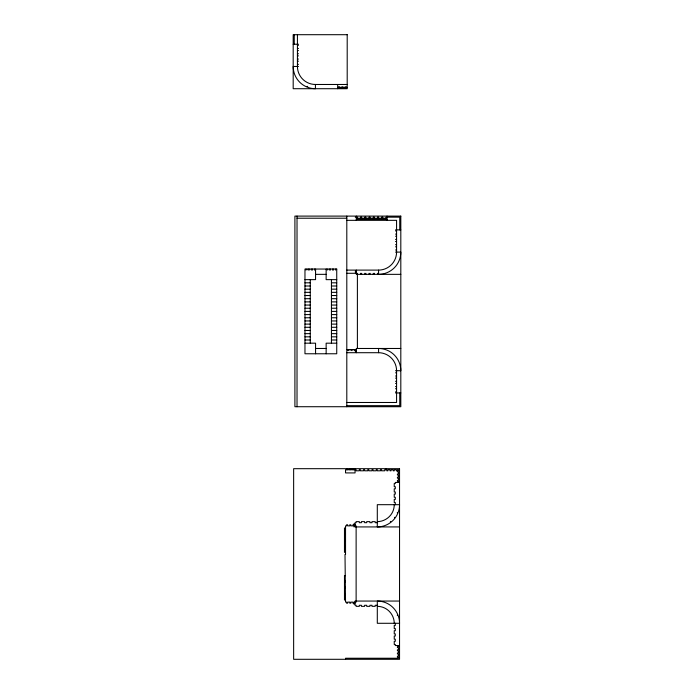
<?xml version="1.0" encoding="UTF-8"?>
<svg xmlns="http://www.w3.org/2000/svg" width="694" height="694" viewBox="0 0 694 694"><rect width="100%" height="100%" fill="white"/><g stroke="black" fill="none" stroke-linecap="round" stroke-linejoin="round"><path stroke-width="1.04" d="M390.731 521.489L390.332 522.001M397.332 513.057L397.332 512.528M397.332 615.457L397.332 614.927M394.522 517.898L394.565 517.316M307.702 86.412L306.948 86.412M377.302 521.628C383.244 521.645 389.022 518.314 391.98 513.161A16.942 16.942 0 0 0 394.244 504.685M293.189 44.234L298.489 44.234M297.431 45.292L298.489 45.292M297.431 48.467L298.489 48.467M297.431 50.584L298.489 50.584M297.431 53.759L298.489 53.759M297.431 55.876L298.489 55.876M297.431 59.059L298.489 59.059M297.431 61.176L298.489 61.176M297.431 64.351L298.489 64.351M298.489 66.468L293.189 66.468A22.243 22.243 0 0 0 315.432 88.711L315.432 84.477A18.001 18.001 0 0 1 297.431 66.468L297.431 34.7M315.432 84.477L347.2 84.477M337.674 87.652L347.2 87.652M355.267 217.161L357.393 217.161L357.393 219.278M297.023 218.22L346.8 218.22M357.393 218.22L360.568 218.22M361.626 218.22L364.801 218.22M365.859 218.22L369.034 218.22M370.093 218.22L373.277 218.22M374.335 218.22L377.51 218.22M378.568 218.22L381.743 218.22M382.802 218.22L385.985 218.22M356.326 219.278L387.044 219.278M346.8 220.336L396.569 220.336L396.569 252.104A18.001 18.001 0 0 1 378.568 270.105L346.8 270.105M395.511 229.87L400.811 229.87M395.511 230.929L396.569 230.929M395.511 234.104L396.569 234.104M395.511 236.22L396.569 236.22M395.511 239.395L396.569 239.395M395.511 241.512L396.569 241.512M395.511 244.696L396.569 244.696M395.511 246.812L396.569 246.812M395.511 249.987L396.569 249.987M395.511 252.104L400.811 252.104A22.243 22.243 0 0 1 378.568 274.347L378.568 270.105M355.267 271.163L356.326 271.163M355.267 272.23L356.326 272.23M346.8 273.289L356.326 273.289M315.562 274.347L326.145 274.347M400.811 274.347L356.326 274.347L356.326 270.105M304.97 279.639L315.562 279.639L315.562 269.046M336.737 279.639L326.145 279.639L326.145 269.046M304.97 282.814L310.261 282.814M331.446 282.814L336.737 282.814M304.97 285.997L310.261 285.997M331.446 285.997L336.737 285.997M304.97 289.172L310.261 289.172M331.446 289.172L336.737 289.172M304.97 292.348L310.261 292.348M331.446 292.348L336.737 292.348M304.97 295.523L310.261 295.523M331.446 295.523L336.737 295.523M304.97 298.698L310.261 298.698M331.446 298.698L336.737 298.698M304.97 301.881L310.261 301.881M331.446 301.881L336.737 301.881M304.97 305.056L310.261 305.056M331.446 305.056L336.737 305.056M304.97 308.231L310.261 308.231M331.446 308.231L336.737 308.231M304.97 311.406L310.261 311.406M331.446 311.406L336.737 311.406M304.97 314.59L310.261 314.59M331.446 314.59L336.737 314.59M304.97 317.765L310.261 317.765M331.446 317.765L336.737 317.765M304.97 320.94L310.261 320.94M331.446 320.94L336.737 320.94M304.97 324.115L310.261 324.115M331.446 324.115L336.737 324.115M304.97 327.29L310.261 327.29M331.446 327.29L336.737 327.29M304.97 330.474L310.261 330.474M331.446 330.474L336.737 330.474M304.97 333.649L310.261 333.649M331.446 333.649L336.737 333.649M304.97 336.824L310.261 336.824M331.446 336.824L336.737 336.824M304.97 339.999L310.261 339.999M331.446 339.999L336.737 339.999M304.97 343.183L315.562 343.183L315.562 353.767M336.737 343.183L326.145 343.183L326.145 353.767M315.562 348.475L326.145 348.475M400.811 348.475L356.326 348.475L356.326 352.708M346.8 349.533L356.326 349.533M356.326 350.591L355.267 350.591L355.267 349.533M355.267 351.65L356.326 351.65M346.8 352.708L378.568 352.708A18.001 18.001 0 0 1 396.569 370.717L396.569 402.485L346.8 402.485M395.511 370.717L400.811 370.717A22.243 22.243 0 0 0 378.568 348.475L378.568 352.708M395.511 372.834L396.569 372.834M395.511 376.009L396.569 376.009M395.511 378.126L396.569 378.126M395.511 381.301L396.569 381.301M395.511 383.418L396.569 383.418M395.511 386.601L396.569 386.601M395.511 388.718L396.569 388.718M395.511 391.893L396.569 391.893M395.511 392.951L400.811 392.951M346.8 405.66L399.753 405.66L399.753 392.951M399.544 482.443L395.302 482.443L395.302 483.51L394.244 483.51L394.244 486.685L395.302 486.685L395.302 488.802L394.244 488.802L394.244 491.977L395.302 491.977L395.302 494.093L394.244 494.093L394.244 497.277L395.302 497.277L395.302 499.394L394.244 499.394L394.244 502.569L395.302 502.569L395.302 504.685M377.302 522.686L375.185 522.686L375.185 521.628L372.01 521.628L372.01 522.686L369.893 522.686L369.893 521.628L366.71 521.628L366.71 522.686L364.593 522.686L364.593 521.628L361.418 521.628L361.418 522.686L359.301 522.686L359.301 521.628L356.126 521.628L356.126 522.686L355.068 522.686L355.068 523.744L354.009 523.744L354.009 526.928M355.068 524.803L352.942 524.803L352.942 525.87L350.826 525.87L350.826 524.803L349.767 524.803L349.767 525.87L347.651 525.87L347.651 524.803L346.592 524.803L346.592 525.87L345.534 525.87L345.534 554.463L345.005 554.463L345.534 602.114L346.592 602.114L346.592 603.173L347.651 603.173L347.651 602.114L349.767 602.114L349.767 603.173L350.826 603.173L350.826 602.114L352.942 602.114L352.942 603.173L355.068 603.173M354.009 525.87L356.126 525.87M399.544 526.928L355.068 526.928L355.068 524.274M345.534 527.987L344.476 527.987L344.476 552.337L345.534 552.337M344.476 533.278L345.534 533.278M344.476 534.337L345.534 534.337M344.476 539.637L345.534 539.637M344.476 540.695L345.534 540.695M344.476 545.987L345.534 545.987M344.476 547.046L345.534 547.046M345.534 575.638L344.476 575.638L344.476 599.998L345.534 599.998M344.476 580.93L345.534 580.93M344.476 581.997L345.534 581.997M344.476 587.289L345.534 587.289M344.476 588.347L345.534 588.347M344.476 593.639L345.534 593.639M344.476 594.697L345.534 594.697M399.544 601.056L355.068 601.056L355.068 603.294M356.126 602.114L354.009 602.114L354.009 604.231L355.068 604.231L355.068 605.289L356.126 605.289L356.126 606.348L359.301 606.348L359.301 605.289L361.418 605.289L361.418 606.348L364.593 606.348L364.593 605.289L366.71 605.289L366.71 606.348L369.893 606.348L369.893 605.289L372.01 605.289L372.01 606.348L375.185 606.348L375.185 605.289L377.302 605.289M399.544 645.533L395.302 645.533L395.302 644.474L394.244 644.474L394.244 641.299L395.302 641.299L395.302 639.183L394.244 639.183L394.244 635.999L395.302 635.999L395.302 633.882L394.244 633.882L394.244 630.707L395.302 630.707L395.302 628.591L394.244 628.591L394.244 625.415L395.302 625.415L395.302 623.29M394.244 623.29C394.261 617.348 390.93 611.579 385.777 608.621A16.942 16.942 0 0 0 377.302 606.348M399.753 229.87L399.753 217.161L385.985 217.161L385.985 219.278M398.486 482.443L398.486 481.384L397.428 481.384L397.428 480.326L398.486 480.326L398.486 478.209L397.428 478.209L397.428 477.151L398.486 477.151L398.486 475.034L397.428 475.034L397.428 473.976L398.486 473.976L398.486 471.859L397.428 471.859L397.428 469.743L398.486 469.743L398.486 470.801L396.369 470.801L396.369 469.743L394.244 469.743L394.244 470.801L393.186 470.801L393.186 469.743L391.069 469.743L391.069 470.801L390.011 470.801L390.011 469.743L387.894 469.743L387.894 470.801L386.836 470.801L386.836 469.743L384.719 469.743L384.719 470.801L381.535 470.801L381.535 469.743L380.477 469.743L380.477 470.801L377.302 470.801L377.302 469.743L376.243 469.743L376.243 470.801L373.068 470.801L373.068 469.743L372.01 469.743L372.01 470.801L368.835 470.801L368.835 469.743L367.777 469.743L367.777 470.801L364.593 470.801L364.593 469.743L363.535 469.743L363.535 470.801L360.36 470.801L360.36 469.743L359.301 469.743L359.301 470.801L356.126 470.801L356.126 469.743L345.534 469.743L345.534 472.918L355.068 472.918L355.068 468.684M398.486 645.533L398.486 646.591L397.428 646.591L397.428 647.649L398.486 647.649L398.486 649.766L397.428 649.766L397.428 650.825L398.486 650.825L398.486 652.95L397.428 652.95L397.428 654.008L398.486 654.008L398.486 656.125L397.428 656.125L397.428 657.183L398.486 657.183L398.486 658.242L345.534 658.242L345.534 659.3M387.044 216.103L387.044 220.336M385.777 468.684L385.777 469.743M382.802 219.278L382.802 217.161L381.743 217.161L381.743 219.278M378.568 219.278L378.568 217.161L377.51 217.161L377.51 219.278M377.51 273.289L377.51 274.347M377.302 602.114L377.302 623.29L399.544 623.29A22.243 22.243 0 0 0 377.302 601.056M374.335 219.278L374.335 217.161L373.277 217.161L373.277 219.278M374.335 273.289L374.335 274.347M373.277 273.289L373.277 274.347M370.093 219.278L370.093 217.161L369.034 217.161L369.034 219.278M370.093 273.289L370.093 274.347M369.034 273.289L369.034 274.347M365.859 219.278L365.859 217.161L364.801 217.161L364.801 219.278M365.859 273.289L365.859 274.347M364.801 273.289L364.801 274.347M361.626 219.278L361.626 217.161L360.568 217.161L360.568 219.278M361.626 273.289L361.626 274.347M360.568 273.289L360.568 274.347M357.393 273.289L357.393 348.475M356.326 216.103L356.326 220.336M356.126 526.928L356.126 601.056M354.209 349.533L354.209 350.591M354.009 468.684L354.009 469.743M352.942 468.684L352.942 469.743M352.092 349.533L352.092 350.591M351.034 349.533L351.034 350.591M350.826 468.684L350.826 469.743M349.767 468.684L349.767 469.743M348.917 349.533L348.917 350.591M347.859 349.533L347.859 350.591M347.651 468.684L347.651 469.743M346.8 216.103L346.8 406.719M346.592 468.684L346.592 469.743M346.141 86.594L346.141 87.652M345.083 86.594L345.083 87.652M342.966 86.594L342.966 87.652M341.908 86.594L341.908 87.652M339.791 86.594L339.791 87.652M338.733 86.594L338.733 87.652M337.674 84.477L337.674 88.711M335.679 269.046L335.679 270.105M333.562 269.046L333.562 270.105M332.504 269.046L332.504 270.105M331.446 279.639L331.446 343.183M330.387 269.046L330.387 270.105M329.329 269.046L329.329 270.105M327.204 269.046L327.204 270.105M314.503 269.046L314.503 270.105M312.378 269.046L312.378 270.105M311.32 269.046L311.32 270.105M310.261 279.639L310.261 343.183M309.203 269.046L309.203 270.105M308.145 269.046L308.145 270.105M306.028 269.046L306.028 270.105M297.023 216.103L297.023 406.719M294.247 34.7L294.247 44.234M347.2 34.7L293.189 34.7L293.189 88.711L347.2 88.711L347.2 34.7M400.811 216.103L294.907 216.103L294.907 406.719L400.811 406.719L400.811 216.103M336.737 269.046L304.97 269.046L304.97 353.767L336.737 353.767L336.737 269.046M399.544 468.684L293.64 468.684L293.64 659.3L399.544 659.3L399.544 468.684M399.544 504.685L377.302 504.685L377.302 526.928A22.243 22.243 0 0 0 399.544 504.685"/></g></svg>
